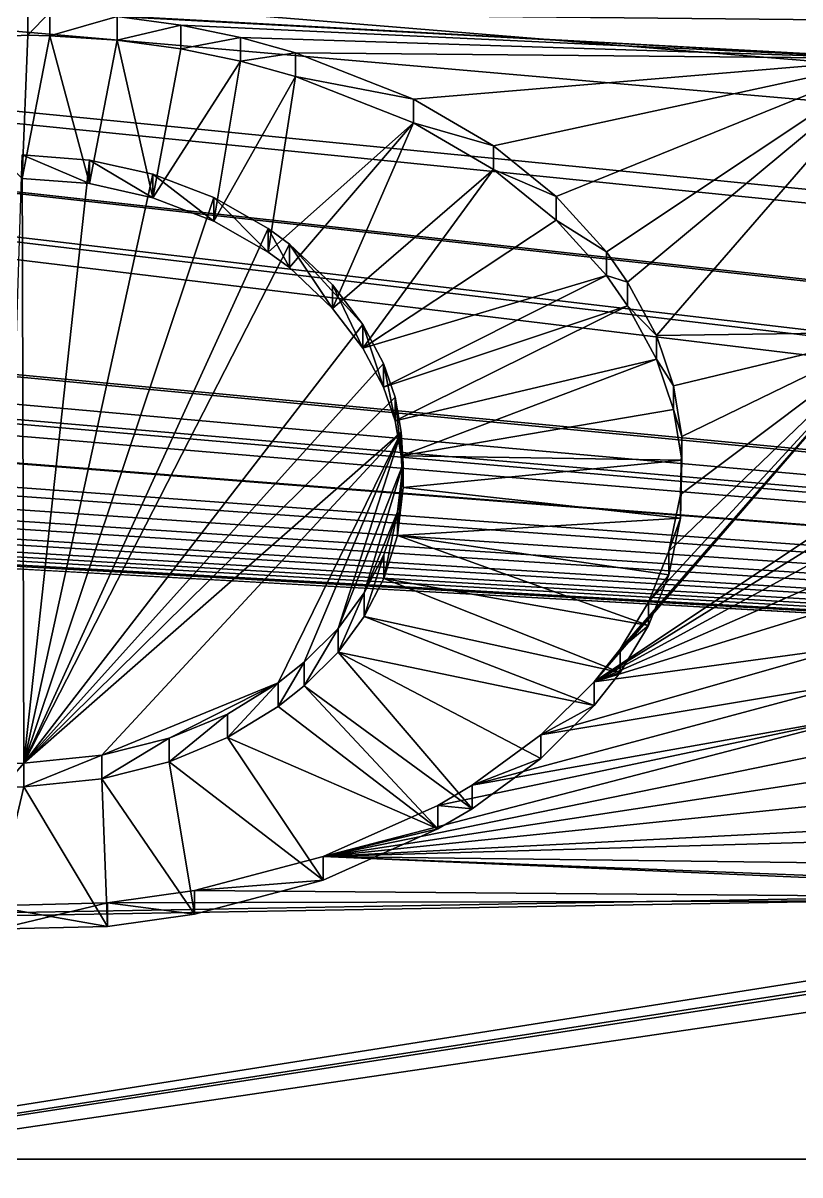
# Model space of a CAD drawing. Header units: metres. Extents: x 0 to 119, y 0 to 68.
# Drawn here: x 74.109 to 76.791, y 61.031 to 65.005 of the extents above; entities that cross this region are included whole.
import ezdxf

# ---------------------------------------------------------------- set-up
doc = ezdxf.new("R2010")
doc.units = ezdxf.units.M

msp = doc.modelspace()

# ---------------------------------------------------------------- linework, layer by layer
for points in [[(88.437897, 62.581509, 37.918488), (87.569298, 62.920338, 37.579655), (50.821098, 67, 33.5)], [(50.821098, 66, 34.5), (89.375198, 62.342007, 38.157993), (50.821098, 67, 33.5)], [(50.821098, 67, 33.5), (89.375198, 62.342007, 38.157993), (88.633743, 62.531464, 37.968533)], [(50.821098, 67, 33.5), (88.633743, 62.531464, 37.968533), (88.437897, 62.581509, 37.918488)], [(87.569298, 62.920338, 37.579655), (87.536636, 62.933086, 37.56691), (50.821098, 67, 33.5)], [(50.821098, 67, 33.5), (87.536636, 62.933086, 37.56691), (86.684731, 63.391529, 37.108467)], [(50.821098, 67, 33.5), (86.684731, 63.391529, 37.108467), (86.576988, 63.46772, 37.032284)], [(86.576988, 63.46772, 37.032284), (85.894836, 63.950054, 36.549946), (50.821098, 67, 33.5)], [(50.821098, 67, 33.5), (85.894836, 63.950054, 36.549946), (85.673393, 64.151131, 36.348873)], [(50.821098, 67, 33.5), (85.673393, 64.151131, 36.348873), (85.178619, 64.600388, 35.899612)], [(85.178619, 64.600388, 35.899612), (84.874023, 64.953468, 35.546532), (50.821098, 67, 33.5)], [(50.821098, 67, 33.5), (84.874023, 64.953468, 35.546532), (84.5467, 65.332893, 35.167107)], [(50.821098, 66, 34.5), (50.792446, 65.766663, 34.733341), (89.741478, 62.294712, 38.205288)], [(89.741478, 62.294712, 38.205288), (89.375198, 62.342007, 38.157993), (50.821098, 66, 34.5)], [(89.741478, 62.294712, 38.205288), (50.792446, 65.766663, 34.733341), (50.776531, 65.63707, 34.86293)], [(90.334648, 62.218117, 38.281879), (50.776531, 65.63707, 34.86293), (50.739777, 65.539383, 34.960613)], [(89.741478, 62.294712, 38.205288), (50.776531, 65.63707, 34.86293), (90.334648, 62.218117, 38.281879)], [(90.334648, 62.218117, 38.281879), (50.739777, 65.539383, 34.960613), (50.65696, 65.319267, 35.180725)], [(50.654789, 65.313507, 35.186493), (50.529243, 65.121895, 35.378098), (90.334648, 62.218117, 38.281879)], [(50.65696, 65.319267, 35.180725), (50.654789, 65.313507, 35.186493), (90.334648, 62.218117, 38.281879)], [(90.334648, 62.218117, 38.281879), (50.529243, 65.121895, 35.378098), (50.48299, 65.051315, 35.448681)], [(90.334648, 62.218117, 38.281879), (50.48299, 65.051315, 35.448681), (50.377182, 64.943848, 35.556145)], [(73.641151, 64.939484, 15.798516), (73.641151, 65.021057, 15.61591), (74.125084, 65.045692, 15.626915)], [(73.641151, 64.939484, 15.798516), (74.125084, 65.045692, 15.626915), (74.125084, 64.964119, 15.809521)], [(74.125084, 64.964119, 15.809521), (74.125084, 65.045692, 15.626915), (74.200668, 65.04335, 15.625868)], [(74.125084, 64.964119, 15.809521), (74.200668, 65.04335, 15.625868), (74.200668, 64.961769, 15.808475)], [(78.930923, 65.049423, 15.62858), (78.516212, 65.000534, 15.60674), (74.200668, 65.04335, 15.625868)], [(74.200668, 65.04335, 15.625868), (78.516212, 65.000534, 15.60674), (77.125214, 64.883247, 15.554341)], [(74.200668, 65.04335, 15.625868), (77.125214, 64.883247, 15.554341), (74.433945, 65.027542, 15.618807)], [(74.200668, 64.961769, 15.808475), (74.200668, 65.04335, 15.625868), (74.433945, 65.027542, 15.618807)], [(74.200668, 64.961769, 15.808475), (74.433945, 65.027542, 15.618807), (74.433945, 64.945969, 15.801413)], [(74.433945, 65.027542, 15.618807), (77.125214, 64.883247, 15.554341), (74.653015, 64.998528, 15.605844)], [(74.433945, 64.945969, 15.801413), (74.433945, 65.027542, 15.618807), (74.653015, 64.998528, 15.605844)], [(74.433945, 64.945969, 15.801413), (74.653015, 64.998528, 15.605844), (74.653015, 64.916946, 15.788449)], [(77.125214, 64.883247, 15.554341), (74.858856, 64.955315, 15.586539), (74.653015, 64.998528, 15.605844)], [(74.653015, 64.916946, 15.788449), (74.653015, 64.998528, 15.605844), (74.858856, 64.955315, 15.586539)], [(73.641151, 64.939484, 15.798516), (74.125084, 64.964119, 15.809521), (74.105934, 64.468719, 15.588202)], [(74.105934, 64.468719, 15.588202), (74.125084, 64.964119, 15.809521), (74.200668, 64.961769, 15.808475)], [(74.105934, 64.468719, 15.588202), (74.200668, 64.961769, 15.808475), (74.338165, 64.451218, 15.580385)], [(74.338165, 64.451218, 15.580385), (74.200668, 64.961769, 15.808475), (74.433945, 64.945969, 15.801413)], [(74.338165, 64.451218, 15.580385), (74.433945, 64.945969, 15.801413), (74.557198, 64.402061, 15.558422)], [(74.557198, 64.402061, 15.558422), (74.433945, 64.945969, 15.801413), (74.653015, 64.916946, 15.788449)], [(74.653015, 64.916946, 15.788449), (74.858856, 64.955315, 15.586539), (74.858856, 64.873741, 15.769144)], [(77.125214, 64.883247, 15.554341), (75.049194, 64.902435, 15.562913), (74.858856, 64.955315, 15.586539)], [(74.858856, 64.873741, 15.769144), (74.858856, 64.955315, 15.586539), (75.049194, 64.902435, 15.562913)], [(50.377182, 64.943848, 35.556145), (50.287701, 64.852966, 35.64703), (90.334648, 62.218117, 38.281879)], [(74.557198, 64.402061, 15.558422), (74.653015, 64.916946, 15.788449), (74.858856, 64.873741, 15.769144)], [(74.858856, 64.873741, 15.769144), (74.766838, 64.321945, 15.522631), (74.557198, 64.402061, 15.558422)], [(75.049194, 64.820854, 15.745521), (74.766838, 64.321945, 15.522631), (74.858856, 64.873741, 15.769144)], [(74.858856, 64.873741, 15.769144), (75.049194, 64.902435, 15.562913), (75.049194, 64.820854, 15.745521)], [(75.456825, 64.743073, 15.491719), (75.049194, 64.902435, 15.562913), (77.125214, 64.883247, 15.554341)], [(75.049194, 64.820854, 15.745521), (75.049194, 64.902435, 15.562913), (75.456825, 64.743073, 15.491719)], [(77.125214, 64.883247, 15.554341), (75.732964, 64.582153, 15.419829), (75.456825, 64.743073, 15.491719)], [(77.125214, 64.883247, 15.554341), (75.949692, 64.40712, 15.341632), (75.732964, 64.582153, 15.419829)], [(76.122559, 64.21563, 15.256084), (75.949692, 64.40712, 15.341632), (77.125214, 64.883247, 15.554341)], [(77.125214, 64.883247, 15.554341), (76.195724, 64.111656, 15.209637), (76.122559, 64.21563, 15.256084)], [(77.125214, 64.883247, 15.554341), (76.295189, 63.927471, 15.127351), (76.195724, 64.111656, 15.209637)], [(77.125214, 63.93882, 15.132419), (76.295189, 63.927471, 15.127351), (77.125214, 64.883247, 15.554341)], [(50.287701, 64.852966, 35.64703), (50.199875, 64.79055, 35.70945), (90.334648, 62.218117, 38.281879)], [(90.334648, 62.218117, 38.281879), (50.199875, 64.79055, 35.70945), (50.08651, 64.709984, 35.79002)], [(75.049194, 64.820854, 15.745521), (74.955185, 64.215134, 15.474915), (74.766838, 64.321945, 15.522631)], [(75.456825, 64.661499, 15.674327), (74.955185, 64.215134, 15.474915), (75.049194, 64.820854, 15.745521)], [(75.049194, 64.820854, 15.745521), (75.456825, 64.743073, 15.491719), (75.456825, 64.661499, 15.674327)], [(90.334648, 62.218117, 38.281879), (50.08651, 64.709984, 35.79002), (50.000286, 64.667099, 35.832905)], [(75.456825, 64.661499, 15.674327), (75.456825, 64.743073, 15.491719), (75.732964, 64.582153, 15.419829)], [(50.000286, 64.667099, 35.832905), (49.888046, 64.611275, 35.888733), (90.334648, 62.218117, 38.281879)], [(75.456825, 64.661499, 15.674327), (75.028183, 64.161407, 15.450912), (74.955185, 64.215134, 15.474915)], [(75.177208, 64.020363, 15.387904), (75.028183, 64.161407, 15.450912), (75.456825, 64.661499, 15.674327)], [(75.732964, 64.50058, 15.602436), (75.177208, 64.020363, 15.387904), (75.456825, 64.661499, 15.674327)], [(75.456825, 64.661499, 15.674327), (75.732964, 64.582153, 15.419829), (75.732964, 64.50058, 15.602436)], [(49.888046, 64.611275, 35.888733), (49.783546, 64.576668, 35.923332), (90.334648, 62.218117, 38.281879)], [(90.334648, 62.218117, 38.281879), (49.783546, 64.576668, 35.923332), (49.694962, 64.54734, 35.95266)], [(74.105934, 64.550293, 15.405597), (74.111206, 62.451469, 14.467948), (74.039436, 62.450222, 14.46739)], [(74.338165, 64.451218, 15.580385), (74.338165, 64.532791, 15.397779), (74.105934, 64.550293, 15.405597)], [(74.338165, 64.451218, 15.580385), (74.105934, 64.550293, 15.405597), (74.105934, 64.468719, 15.588202)], [(74.105934, 64.550293, 15.405597), (74.338165, 64.532791, 15.397779), (74.111206, 62.451469, 14.467948)], [(75.732964, 64.50058, 15.602436), (75.732964, 64.582153, 15.419829), (75.949692, 64.40712, 15.341632)], [(49.321098, 64.5, 36), (90.334648, 62.218117, 38.281879), (49.506683, 64.51152, 35.988472)], [(49.555313, 64.520775, 35.979225), (49.506683, 64.51152, 35.988472), (90.334648, 62.218117, 38.281879)], [(90.334648, 62.218117, 38.281879), (49.694962, 64.54734, 35.95266), (49.555313, 64.520775, 35.979225)], [(74.111206, 62.451469, 14.467948), (74.338165, 64.532791, 15.397779), (74.557198, 64.483635, 15.375817)], [(74.557198, 64.402061, 15.558422), (74.557198, 64.483635, 15.375817), (74.338165, 64.532791, 15.397779)], [(74.557198, 64.402061, 15.558422), (74.338165, 64.532791, 15.397779), (74.338165, 64.451218, 15.580385)], [(25.088182, 61.085785, 39.414211), (90.334648, 62.218117, 38.281879), (49.321098, 64.5, 36)], [(74.111206, 62.451469, 14.467948), (74.557198, 64.483635, 15.375817), (74.766838, 64.403519, 15.340026)], [(74.766838, 64.321945, 15.522631), (74.766838, 64.403519, 15.340026), (74.557198, 64.483635, 15.375817)], [(74.766838, 64.321945, 15.522631), (74.557198, 64.483635, 15.375817), (74.557198, 64.402061, 15.558422)], [(75.281364, 63.883343, 15.326686), (75.177208, 64.020363, 15.387904), (75.732964, 64.50058, 15.602436)], [(75.732964, 64.50058, 15.602436), (75.949692, 64.325539, 15.524239), (75.281364, 63.883343, 15.326686)], [(75.732964, 64.50058, 15.602436), (75.949692, 64.40712, 15.341632), (75.949692, 64.325539, 15.524239)], [(74.955185, 64.296715, 15.292308), (74.111206, 62.451469, 14.467948), (74.766838, 64.403519, 15.340026)], [(74.955185, 64.215134, 15.474915), (74.955185, 64.296715, 15.292308), (74.766838, 64.403519, 15.340026)], [(74.955185, 64.215134, 15.474915), (74.766838, 64.403519, 15.340026), (74.766838, 64.321945, 15.522631)], [(75.949692, 64.325539, 15.524239), (75.949692, 64.40712, 15.341632), (76.122559, 64.21563, 15.256084)], [(75.281364, 63.883343, 15.326686), (75.949692, 64.325539, 15.524239), (76.122559, 64.134048, 15.43869)], [(75.949692, 64.325539, 15.524239), (76.122559, 64.21563, 15.256084), (76.122559, 64.134048, 15.43869)], [(75.028183, 64.242981, 15.268306), (74.111206, 62.451469, 14.467948), (74.955185, 64.296715, 15.292308)], [(75.028183, 64.161407, 15.450912), (75.028183, 64.242981, 15.268306), (74.955185, 64.296715, 15.292308)], [(75.028183, 64.161407, 15.450912), (74.955185, 64.296715, 15.292308), (74.955185, 64.215134, 15.474915)], [(75.028183, 64.242981, 15.268306), (75.281364, 63.96492, 15.14408), (74.111206, 62.451469, 14.467948)], [(75.177208, 64.020363, 15.387904), (75.177208, 64.101952, 15.205297), (75.028183, 64.242981, 15.268306)], [(75.177208, 64.020363, 15.387904), (75.028183, 64.242981, 15.268306), (75.028183, 64.161407, 15.450912)], [(75.177208, 64.101952, 15.205297), (75.281364, 63.96492, 15.14408), (75.028183, 64.242981, 15.268306)], [(76.122559, 64.134048, 15.43869), (76.122559, 64.21563, 15.256084), (76.195724, 64.111656, 15.209637)], [(75.281364, 63.883343, 15.326686), (76.122559, 64.134048, 15.43869), (75.353058, 63.748611, 15.266496)], [(75.353058, 63.748611, 15.266496), (76.122559, 64.134048, 15.43869), (76.195724, 64.030083, 15.392243)], [(76.122559, 64.134048, 15.43869), (76.195724, 64.111656, 15.209637), (76.195724, 64.030083, 15.392243)], [(76.195724, 64.030083, 15.392243), (76.195724, 64.111656, 15.209637), (76.295189, 63.927471, 15.127351)], [(75.281364, 63.883343, 15.326686), (75.281364, 63.96492, 15.14408), (75.177208, 64.101952, 15.205297)], [(75.281364, 63.883343, 15.326686), (75.177208, 64.101952, 15.205297), (75.177208, 64.020363, 15.387904)], [(75.353058, 63.748611, 15.266496), (76.195724, 64.030083, 15.392243), (75.393021, 63.633121, 15.214901)], [(75.393021, 63.633121, 15.214901), (76.195724, 64.030083, 15.392243), (76.295189, 63.845894, 15.309956)], [(76.195724, 64.030083, 15.392243), (76.295189, 63.927471, 15.127351), (76.295189, 63.845894, 15.309956)], [(75.281364, 63.96492, 15.14408), (75.353058, 63.830189, 15.08389), (74.111206, 62.451469, 14.467948)], [(75.353058, 63.748611, 15.266496), (75.353058, 63.830189, 15.08389), (75.281364, 63.96492, 15.14408)], [(75.353058, 63.748611, 15.266496), (75.281364, 63.96492, 15.14408), (75.281364, 63.883343, 15.326686)], [(76.080315, 62.731899, 14.593229), (76.169762, 62.845551, 14.644004), (77.125214, 63.93882, 15.132419)], [(77.120529, 63.425331, 14.903021), (76.080315, 62.731899, 14.593229), (77.125214, 63.93882, 15.132419)], [(77.125214, 63.93882, 15.132419), (76.169762, 62.845551, 14.644004), (76.267715, 63.007729, 14.716456)], [(77.125214, 63.93882, 15.132419), (76.267715, 63.007729, 14.716456), (76.337738, 63.182659, 14.794607)], [(77.125214, 63.93882, 15.132419), (76.354568, 63.753494, 15.049626), (76.295189, 63.927471, 15.127351)], [(76.295189, 63.845894, 15.309956), (76.295189, 63.927471, 15.127351), (76.354568, 63.753494, 15.049626)], [(76.337738, 63.182659, 14.794607), (76.378319, 63.378609, 14.882147), (77.125214, 63.93882, 15.132419)], [(76.382622, 63.57885, 14.971604), (76.354568, 63.753494, 15.049626), (77.125214, 63.93882, 15.132419)], [(77.125214, 63.93882, 15.132419), (76.378319, 63.378609, 14.882147), (76.382622, 63.57885, 14.971604)], [(75.393021, 63.633121, 15.214901), (76.295189, 63.845894, 15.309956), (75.414078, 63.511787, 15.160695)], [(75.414078, 63.511787, 15.160695), (76.295189, 63.845894, 15.309956), (76.354568, 63.671917, 15.232232)], [(76.295189, 63.845894, 15.309956), (76.354568, 63.753494, 15.049626), (76.354568, 63.671917, 15.232232)], [(75.393021, 63.714706, 15.032296), (74.111206, 62.451469, 14.467948), (75.353058, 63.830189, 15.08389)], [(75.393021, 63.633121, 15.214901), (75.393021, 63.714706, 15.032296), (75.353058, 63.830189, 15.08389)], [(75.393021, 63.633121, 15.214901), (75.353058, 63.830189, 15.08389), (75.353058, 63.748611, 15.266496)], [(76.354568, 63.671917, 15.232232), (76.354568, 63.753494, 15.049626), (76.382622, 63.57885, 14.971604)], [(75.414078, 63.593365, 14.978088), (74.111206, 62.451469, 14.467948), (75.393021, 63.714706, 15.032296)], [(75.414078, 63.511787, 15.160695), (75.414078, 63.593365, 14.978088), (75.393021, 63.714706, 15.032296)], [(75.414078, 63.511787, 15.160695), (75.393021, 63.714706, 15.032296), (75.393021, 63.633121, 15.214901)], [(75.414078, 63.511787, 15.160695), (76.354568, 63.671917, 15.232232), (76.382622, 63.497276, 15.15421)], [(76.354568, 63.671917, 15.232232), (76.382622, 63.57885, 14.971604), (76.382622, 63.497276, 15.15421)], [(75.414078, 63.593365, 14.978088), (74.380997, 62.479259, 14.480364), (74.111206, 62.451469, 14.467948)], [(74.989594, 62.728756, 14.591825), (74.380997, 62.479259, 14.480364), (75.414078, 63.593365, 14.978088)], [(75.414078, 63.593365, 14.978088), (75.079659, 62.800259, 14.62377), (74.989594, 62.728756, 14.591825)], [(75.414078, 63.593365, 14.978088), (75.196327, 62.916733, 14.675803), (75.079659, 62.800259, 14.62377)], [(75.420921, 63.484295, 14.929362), (75.196327, 62.916733, 14.675803), (75.414078, 63.593365, 14.978088)], [(75.420921, 63.402721, 15.111968), (75.420921, 63.484295, 14.929362), (75.414078, 63.593365, 14.978088)], [(75.420921, 63.402721, 15.111968), (75.414078, 63.593365, 14.978088), (75.414078, 63.511787, 15.160695)], [(76.382622, 63.497276, 15.15421), (76.382622, 63.57885, 14.971604), (76.378319, 63.378609, 14.882147)], [(75.420921, 63.484295, 14.929362), (75.286774, 63.039021, 14.730435), (75.196327, 62.916733, 14.675803)], [(75.400871, 63.318901, 14.855473), (75.286774, 63.039021, 14.730435), (75.420921, 63.484295, 14.929362)], [(75.400871, 63.237324, 15.038077), (75.400871, 63.318901, 14.855473), (75.420921, 63.484295, 14.929362)], [(75.400871, 63.237324, 15.038077), (75.420921, 63.484295, 14.929362), (75.420921, 63.402721, 15.111968)], [(75.414078, 63.511787, 15.160695), (76.382622, 63.497276, 15.15421), (75.420921, 63.402721, 15.111968)], [(75.420921, 63.402721, 15.111968), (76.382622, 63.497276, 15.15421), (76.378319, 63.297028, 15.064752)], [(76.382622, 63.497276, 15.15421), (76.378319, 63.378609, 14.882147), (76.378319, 63.297028, 15.064752)], [(75.420921, 63.402721, 15.111968), (76.378319, 63.297028, 15.064752), (75.400871, 63.237324, 15.038077)], [(77.050049, 63.333096, 14.861814), (76.080315, 62.731899, 14.593229), (77.120529, 63.425331, 14.903021)], [(76.378319, 63.297028, 15.064752), (76.378319, 63.378609, 14.882147), (76.337738, 63.182659, 14.794607)], [(75.400871, 63.318901, 14.855473), (75.354721, 63.170849, 14.78933), (75.286774, 63.039021, 14.730435)], [(75.354721, 63.089275, 14.971937), (75.354721, 63.170849, 14.78933), (75.400871, 63.318901, 14.855473)], [(75.354721, 63.089275, 14.971937), (75.400871, 63.318901, 14.855473), (75.400871, 63.237324, 15.038077)], [(77.050049, 63.333096, 14.861814), (76.995575, 63.230305, 14.815891), (76.080315, 62.731899, 14.593229)], [(76.378319, 63.297028, 15.064752), (76.337738, 63.101082, 14.977212), (75.400871, 63.237324, 15.038077)], [(76.378319, 63.297028, 15.064752), (76.337738, 63.182659, 14.794607), (76.337738, 63.101082, 14.977212)], [(75.400871, 63.237324, 15.038077), (76.267715, 62.926151, 14.899062), (75.354721, 63.089275, 14.971937)], [(75.400871, 63.237324, 15.038077), (76.337738, 63.101082, 14.977212), (76.267715, 62.926151, 14.899062)], [(76.080315, 62.731899, 14.593229), (76.995575, 63.230305, 14.815891), (76.959175, 63.116879, 14.76522)], [(75.286774, 62.957443, 14.913041), (75.286774, 63.039021, 14.730435), (75.354721, 63.170849, 14.78933)], [(75.286774, 62.957443, 14.913041), (75.354721, 63.170849, 14.78933), (75.354721, 63.089275, 14.971937)], [(76.337738, 63.101082, 14.977212), (76.337738, 63.182659, 14.794607), (76.267715, 63.007729, 14.716456)], [(76.959175, 63.116879, 14.76522), (76.943176, 62.998093, 14.712151), (76.080315, 62.731899, 14.593229)], [(75.354721, 63.089275, 14.971937), (76.169762, 62.763973, 14.82661), (75.286774, 62.957443, 14.913041)], [(75.354721, 63.089275, 14.971937), (76.267715, 62.926151, 14.899062), (76.169762, 62.763973, 14.82661)], [(76.337738, 63.101082, 14.977212), (76.267715, 63.007729, 14.716456), (76.267715, 62.926151, 14.899062)], [(75.196327, 62.835148, 14.858409), (75.196327, 62.916733, 14.675803), (75.286774, 63.039021, 14.730435)], [(75.196327, 62.835148, 14.858409), (75.286774, 63.039021, 14.730435), (75.286774, 62.957443, 14.913041)], [(76.080315, 62.731899, 14.593229), (76.943176, 62.998093, 14.712151), (76.94986, 62.850327, 14.646136)], [(76.267715, 62.926151, 14.899062), (76.267715, 63.007729, 14.716456), (76.169762, 62.845551, 14.644004)], [(75.286774, 62.957443, 14.913041), (76.080315, 62.650322, 14.775835), (75.196327, 62.835148, 14.858409)], [(75.286774, 62.957443, 14.913041), (76.169762, 62.763973, 14.82661), (76.080315, 62.650322, 14.775835)], [(76.267715, 62.926151, 14.899062), (76.169762, 62.845551, 14.644004), (76.169762, 62.763973, 14.82661)], [(75.079659, 62.718681, 14.806375), (75.079659, 62.800259, 14.62377), (75.196327, 62.916733, 14.675803)], [(75.079659, 62.718681, 14.806375), (75.196327, 62.916733, 14.675803), (75.196327, 62.835148, 14.858409)], [(76.080315, 62.731899, 14.593229), (76.94986, 62.850327, 14.646136), (75.895782, 62.548847, 14.511449)], [(75.895782, 62.548847, 14.511449), (76.94986, 62.850327, 14.646136), (76.977242, 62.728622, 14.591766)], [(76.169762, 62.763973, 14.82661), (76.169762, 62.845551, 14.644004), (76.080315, 62.731899, 14.593229)], [(74.989594, 62.647171, 14.774429), (74.989594, 62.728756, 14.591825), (75.079659, 62.800259, 14.62377)], [(74.989594, 62.647171, 14.774429), (75.079659, 62.800259, 14.62377), (75.079659, 62.718681, 14.806375)], [(75.658913, 62.293861, 14.616589), (75.079659, 62.718681, 14.806375), (75.196327, 62.835148, 14.858409)], [(75.658913, 62.293861, 14.616589), (75.196327, 62.835148, 14.858409), (75.895782, 62.467262, 14.694056)], [(75.895782, 62.467262, 14.694056), (75.196327, 62.835148, 14.858409), (76.080315, 62.650322, 14.775835)], [(76.169762, 62.763973, 14.82661), (76.080315, 62.731899, 14.593229), (76.080315, 62.650322, 14.775835)], [(74.989594, 62.728756, 14.591825), (74.612854, 62.537476, 14.506371), (74.380997, 62.479259, 14.480364)], [(74.814072, 62.62125, 14.543796), (74.612854, 62.537476, 14.506371), (74.989594, 62.728756, 14.591825)], [(74.814072, 62.539665, 14.726402), (74.814072, 62.62125, 14.543796), (74.989594, 62.728756, 14.591825)], [(74.814072, 62.539665, 14.726402), (74.989594, 62.728756, 14.591825), (74.989594, 62.647171, 14.774429)], [(75.895782, 62.548847, 14.511449), (76.977242, 62.728622, 14.591766), (75.658913, 62.375443, 14.433982)], [(75.658913, 62.375443, 14.433982), (76.977242, 62.728622, 14.591766), (77.02462, 62.618053, 14.54237)], [(76.080315, 62.650322, 14.775835), (76.080315, 62.731899, 14.593229), (75.895782, 62.548847, 14.511449)], [(75.540123, 62.224579, 14.585636), (74.989594, 62.647171, 14.774429), (75.079659, 62.718681, 14.806375)], [(75.540123, 62.224579, 14.585636), (75.079659, 62.718681, 14.806375), (75.658913, 62.293861, 14.616589)], [(74.814072, 62.539665, 14.726402), (74.989594, 62.647171, 14.774429), (75.540123, 62.224579, 14.585636)], [(76.080315, 62.650322, 14.775835), (75.895782, 62.548847, 14.511449), (75.895782, 62.467262, 14.694056)], [(74.612854, 62.455894, 14.688977), (74.612854, 62.537476, 14.506371), (74.814072, 62.62125, 14.543796)], [(74.612854, 62.455894, 14.688977), (74.814072, 62.62125, 14.543796), (74.814072, 62.539665, 14.726402)], [(77.02462, 62.618053, 14.54237), (77.084839, 62.526093, 14.501286), (75.144424, 62.129654, 14.324177)], [(75.540123, 62.30616, 14.40303), (77.02462, 62.618053, 14.54237), (75.144424, 62.129654, 14.324177)], [(75.658913, 62.375443, 14.433982), (77.02462, 62.618053, 14.54237), (75.540123, 62.30616, 14.40303)], [(74.380997, 62.397682, 14.662969), (74.380997, 62.479259, 14.480364), (74.612854, 62.537476, 14.506371)], [(74.380997, 62.397682, 14.662969), (74.612854, 62.537476, 14.506371), (74.612854, 62.455894, 14.688977)], [(75.144424, 62.048073, 14.506783), (74.612854, 62.455894, 14.688977), (74.814072, 62.539665, 14.726402)], [(75.144424, 62.048073, 14.506783), (74.814072, 62.539665, 14.726402), (75.540123, 62.224579, 14.585636)], [(75.144424, 62.129654, 14.324177), (77.084839, 62.526093, 14.501286), (77.165901, 62.437401, 14.461662)], [(75.895782, 62.467262, 14.694056), (75.895782, 62.548847, 14.511449), (75.658913, 62.375443, 14.433982)], [(74.039436, 62.368641, 14.649997), (74.039436, 62.450222, 14.46739), (74.111206, 62.451469, 14.467948)], [(74.039436, 62.368641, 14.649997), (74.111206, 62.451469, 14.467948), (74.111206, 62.369892, 14.650555)], [(74.111206, 62.369892, 14.650555), (74.111206, 62.451469, 14.467948), (74.380997, 62.479259, 14.480364)], [(74.111206, 62.369892, 14.650555), (74.380997, 62.479259, 14.480364), (74.380997, 62.397682, 14.662969)], [(74.700417, 61.930443, 14.454231), (74.380997, 62.397682, 14.662969), (74.612854, 62.455894, 14.688977)], [(74.700417, 61.930443, 14.454231), (74.612854, 62.455894, 14.688977), (75.144424, 62.048073, 14.506783)], [(75.895782, 62.467262, 14.694056), (75.658913, 62.375443, 14.433982), (75.658913, 62.293861, 14.616589)], [(75.144424, 62.129654, 14.324177), (77.165901, 62.437401, 14.461662), (77.275795, 62.348961, 14.422153)], [(73.995377, 61.878384, 14.430974), (74.039436, 62.368641, 14.649997), (74.111206, 62.369892, 14.650555)], [(73.995377, 61.878384, 14.430974), (74.111206, 62.369892, 14.650555), (74.400482, 61.888329, 14.435416)], [(74.400482, 61.888329, 14.435416), (74.111206, 62.369892, 14.650555), (74.380997, 62.397682, 14.662969)], [(74.400482, 61.888329, 14.435416), (74.380997, 62.397682, 14.662969), (74.700417, 61.930443, 14.454231)], [(75.658913, 62.293861, 14.616589), (75.658913, 62.375443, 14.433982), (75.540123, 62.30616, 14.40303)], [(77.275795, 62.348961, 14.422153), (77.447678, 62.24844, 14.377245), (75.144424, 62.129654, 14.324177)], [(75.540123, 62.224579, 14.585636), (75.540123, 62.30616, 14.40303), (75.144424, 62.129654, 14.324177)], [(75.658913, 62.293861, 14.616589), (75.540123, 62.30616, 14.40303), (75.540123, 62.224579, 14.585636)], [(75.144424, 62.129654, 14.324177), (77.447678, 62.24844, 14.377245), (77.555206, 62.199364, 14.355321)], [(25.088182, 61.085785, 39.414211), (90.871201, 62.214554, 38.285446), (90.334648, 62.218117, 38.281879)], [(117.121101, 61.085785, 39.414211), (90.871201, 62.214554, 38.285446), (25.088182, 61.085785, 39.414211)], [(75.540123, 62.224579, 14.585636), (75.144424, 62.129654, 14.324177), (75.144424, 62.048073, 14.506783)], [(75.144424, 62.129654, 14.324177), (77.555206, 62.199364, 14.355321), (77.8675, 62.094822, 14.308617)], [(78.58667, 61.980465, 14.257527), (74.700417, 62.01202, 14.271626), (75.144424, 62.129654, 14.324177)], [(75.144424, 62.048073, 14.506783), (75.144424, 62.129654, 14.324177), (74.700417, 62.01202, 14.271626)], [(78.58667, 61.980465, 14.257527), (75.144424, 62.129654, 14.324177), (78.338234, 62.005135, 14.268549)], [(78.338234, 62.005135, 14.268549), (75.144424, 62.129654, 14.324177), (77.8675, 62.094822, 14.308617)], [(66.429298, 60.060982, 13.4), (80.351204, 62.113972, 14.317171), (83.421097, 60.060982, 13.4)], [(66.429298, 60.060982, 13.4), (79.165161, 62.014317, 14.27265), (80.351204, 62.113972, 14.317171)], [(75.144424, 62.048073, 14.506783), (74.700417, 62.01202, 14.271626), (74.700417, 61.930443, 14.454231)], [(66.429298, 60.060982, 13.4), (78.846725, 61.979504, 14.257096), (79.165161, 62.014317, 14.27265)], [(74.400482, 61.969906, 14.25281), (74.700417, 62.01202, 14.271626), (78.58667, 61.980465, 14.257527)], [(74.700417, 61.930443, 14.454231), (74.700417, 62.01202, 14.271626), (74.400482, 61.969906, 14.25281)], [(66.429298, 60.060982, 13.4), (74.400482, 61.969906, 14.25281), (78.58667, 61.980465, 14.257527)], [(78.58667, 61.980465, 14.257527), (78.846725, 61.979504, 14.257096), (66.429298, 60.060982, 13.4)], [(66.429298, 60.060982, 13.4), (73.995377, 61.959965, 14.248367), (74.400482, 61.969906, 14.25281)], [(74.400482, 61.888329, 14.435416), (74.400482, 61.969906, 14.25281), (73.995377, 61.959965, 14.248367)], [(74.700417, 61.930443, 14.454231), (74.400482, 61.969906, 14.25281), (74.400482, 61.888329, 14.435416)], [(74.400482, 61.888329, 14.435416), (73.995377, 61.959965, 14.248367), (73.995377, 61.878384, 14.430974)], [(25.112989, 60.975807, 39.516232), (117.121101, 60.853237, 39.61359), (25.088182, 61.085785, 39.414211)], [(25.088182, 61.085785, 39.414211), (117.121101, 60.853237, 39.61359), (117.121101, 61.085785, 39.414211)]]:
    msp.add_3dface(points)

doc.saveas('drawing.dxf')
